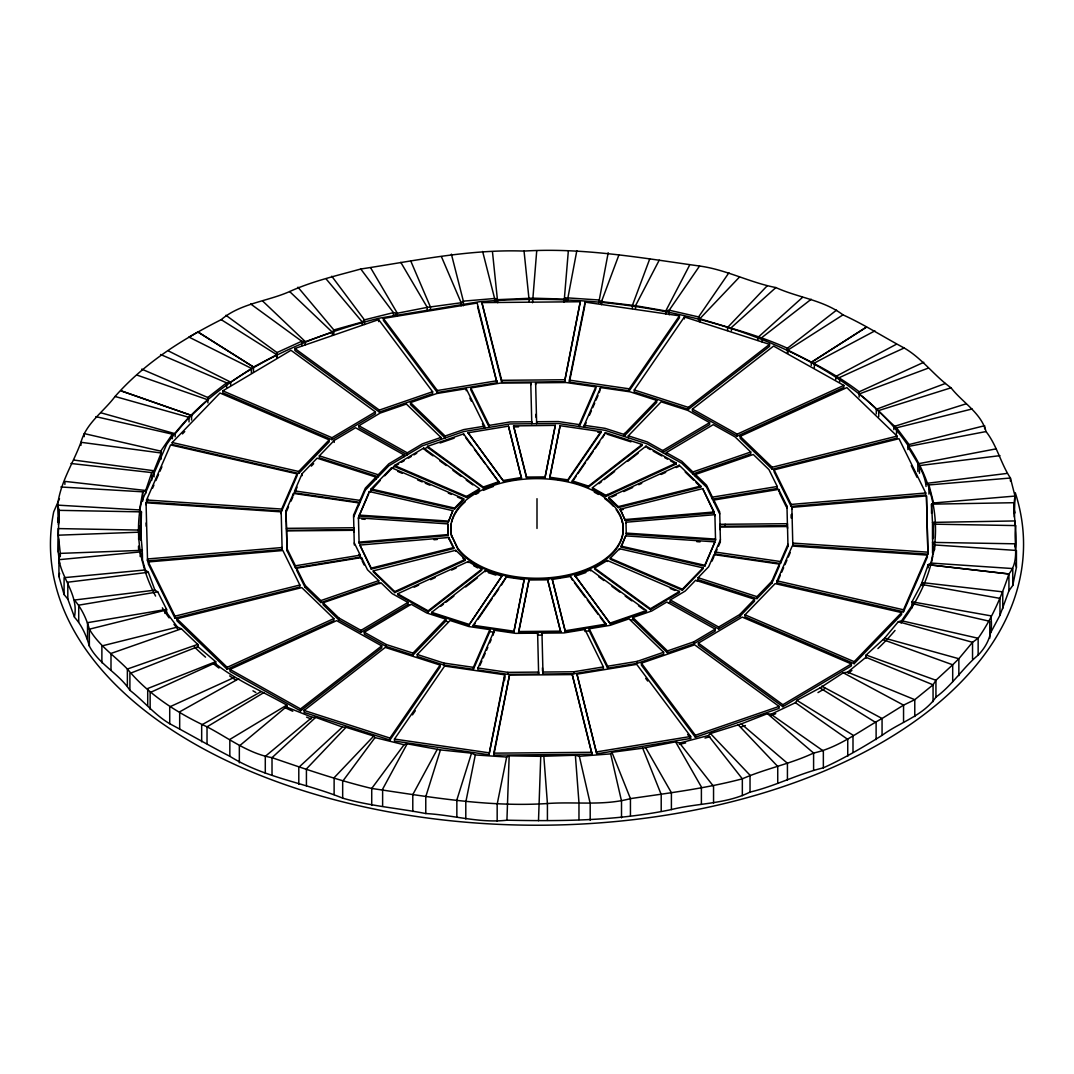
<?xml version="1.0" encoding="UTF-8"?>
<svg xmlns="http://www.w3.org/2000/svg" width="1074" height="1074" viewBox="0 0 1074 1074"><rect width="100%" height="100%" fill="white"/><g stroke="black" fill="none" stroke-linecap="round" stroke-linejoin="round"><path stroke-width="1.5" d="M142.453 559.541C142.775 543.578 138.439 527.858 141.446 511.868L139.553 509.962L57.66 505.129L58.412 524.609M506.928 820.2C562.078 821.315 617.241 820.898 671.398 809.568C697.482 802.976 725.514 804.359 750.028 792.088C775.2 786.181 798.344 773.79 823.355 767.843L823.355 750.981L771.051 714.277L767.44 713.673L741.288 723.903L710.464 733.542L708.343 735.529L679.573 743.06L675.586 741.852L642.695 748.202L611.925 752.297L610.663 753.881L579.342 756.284L575.369 755.25L540.746 756.324L509.17 755.827L506.928 820.2C479.622 823.409 452.892 814.965 425.774 813.542C398.038 808.158 369.845 806.05 342.673 798.157C305.566 782.946 264.083 777.751 229.836 756.297C209.524 745.812 189.897 734.455 169.719 723.728C154.401 714.64 143.876 701.08 129.9 690.314C118.905 673.438 98.848 664.43 89.357 646.065C86.43 635.66 81.758 625.149 74.401 617.134C78.899 595.614 62.305 579.611 58.949 559.688L60.305 553.379L58.278 535.188L59.164 510.351L57.66 505.129C60.211 482.441 73.139 463.458 80.953 442.287C86.269 422.955 103.628 411.785 115.052 396.481C144.493 363.079 181.6 339.693 221.204 319.649C240.361 303.351 267.211 301.472 289.644 291.551C312.279 281.213 336.82 275.669 360.77 269.01C414.98 260.781 468.895 249.101 524.045 251.074C583.142 247.45 641.285 257.894 699.563 266.03C726.037 269.601 749.8 282.569 775.884 287.563C797.848 297.605 823.355 300.022 842.996 314.857C864.208 324.496 883.701 337.088 904.174 347.989C922.298 358.447 934.125 375.766 951.04 387.808C962.331 402.361 981.18 412.913 986.039 431.56C997.075 445.589 1000.834 463.646 1010.406 478.024L1015.011 496.067L1014.286 516.916M540.746 756.324L538.504 820.697M984.643 428.781L984.643 425.707L909.074 444.555L896.548 427.814C883.848 417.142 872.612 404.227 859.133 393.997L859.24 391.782C837.264 374.853 812.629 362.556 787.819 350.124L787.443 348.258C759.224 335.357 729.474 328.013 699.859 318.709L698.583 316.937L669.209 310.211L665.773 310.95L635.526 305.701L601.494 301.606L598.701 299.968L567.327 297.86L564.078 299.082L532.529 298.156L497.732 299.659L494.617 298.505L463.364 301.15L461.149 302.761L427.251 307.365L397.326 313.232L393.433 312.628L364.435 319.864L362.287 321.999L333.853 329.96L332.336 332.188L332.336 335.263M1015.427 549.082C1018.071 531.348 1011.896 513.627 1015.011 496.067L933.561 502.981L931.534 504.162L931.534 513.359M58.533 538.812L58.278 552.049L59.567 563.635M140.801 540.329L141.446 511.868L59.164 510.351L59.164 522.622M536.731 250.685L532.529 302.747M568.28 251.611L564.078 302.143M565.38 301.217L565.662 297.941M771.051 714.277L795.445 702.691L796.908 700.369L820.026 687.951L843.265 672.78L847.654 672.163L865.953 657.288L866.141 655.046L884.64 638.144L898.32 621.712L901.623 620.745L978.146 638.265C991.772 618.785 1001.398 596.755 1008.929 573.959C1020.381 560.145 1013.144 541.645 1015.776 525.589L933.494 524.152L932.487 522.394L931.534 504.162L1013.816 502.713L1013.816 513.453M823.355 767.843C843.788 758.566 863.04 747.236 882.063 735.368C899.676 722.292 923.143 715.888 935.937 697.12C952.262 685.36 962.935 667.706 978.146 655.127C988.738 644.252 993.45 630.868 990.671 615.805L912.001 601.802L912.001 607.938M57.66 521.991L58.533 517.05M139.553 509.962L142.761 491.811L145.702 490.482L151.743 472.587L154.038 470.761L161.154 453L160.738 451.12L172.377 434.164L175.156 433.721L189.024 417.343L191.951 415.651L121.094 390.855L191.561 415.437L207.886 399.823L207.779 397.501L226.627 382.854L230.695 382.143L253.612 367.093L197.911 331.96L189.024 337.088M239.341 762.822L239.341 745.96L286.234 706.907L312.198 717.298L315.675 717.378L342.458 727.058L346.043 727.286L373.739 736.066L375.014 737.583L404.066 744.752L407.167 743.812L440.447 749.907L471.526 753.156L475.299 754.941L465.794 802.144L465.794 819.006M576.832 250.658L567.327 300.935M488.979 754.794L504.686 674.794L444.623 666.068L394.48 739.073L394.48 741.06L488.979 754.794L504.686 676.781M513.815 632.183L524.193 579.651L506.284 577.047L473.164 625.283L473.164 626.276L513.815 632.183L524.193 579.651M544.934 477.903L555.312 425.371L513.56 425.908L526.596 478.064L544.934 477.903L555.312 425.371M564.575 381.74L580.282 301.74L481.877 302.613L501.679 382.29L564.575 381.74L580.282 301.74M493.798 753.156L509.506 675.143L572.241 674.593L592.043 754.284L493.798 755.143L493.798 753.156L592.043 752.297M493.798 755.143L509.506 675.143M518.661 631.525L529.026 579.987L547.673 579.826L560.749 632.143L518.661 632.505L518.661 631.525L560.749 631.15M549.754 477.232L560.131 425.693L600.89 431.614L600.89 432.607L567.77 480.843L549.754 478.225L549.754 477.232L567.77 479.85L600.89 431.614M518.661 632.505L529.026 579.987M549.754 478.225L560.131 425.693M569.408 380.129L585.115 302.116L679.426 315.823L679.426 317.81L629.27 390.815L569.408 382.116L569.408 380.129L629.27 388.828L679.426 315.823M569.408 382.116L584.793 305.728M509.17 755.827L506.673 757.036L497.168 804.251L497.168 821.113M608.206 252.752L598.701 303.029M601.319 303.808L601.977 300.559M989.785 638.171L989.785 621.309L913.262 603.789L912.001 601.802L921.304 584.377L928.191 564.682L931.024 563.071L934.662 544.961L932.541 542.383L933.494 524.152L933.494 537.953M990.671 632.667L999.975 615.241L1008.929 590.821L1012.782 585.424L1016.434 567.314L1016.434 550.452L934.662 544.961L934.662 549.566M74.401 616.906L67.81 599.064L64.091 594.54L58.949 576.55L59.62 573.395M286.234 706.907L286.771 705.108C262.539 691.28 236.602 680.768 214.773 663.114L150.145 692.542L150.145 709.404M440.447 749.907L425.774 796.68L425.774 813.542M471.526 753.156L456.853 799.929L456.853 816.79M618.839 255.142L601.494 301.606L601.494 304.667M649.716 258.982L632.385 305.446L632.385 308.507M59.473 498.645L53.7 511.882A486.549 280.905 0 0 0 553.808 825.06A486.549 280.905 0 0 0 1015.266 492.697M146.561 499.987L170.578 444.918L297.028 473.862L297.028 475.849L281.683 511.036L146.561 501.974L146.561 499.987L281.683 509.049L297.028 473.862M146.561 501.974L147.903 498.913M152.562 488.2L153.904 485.139M155.905 480.548L158.576 474.439M159.905 471.379L161.905 466.787M286.02 510.606L286.49 528.341L353.896 527.75L353.896 529.737L286.49 530.328L286.02 510.606L293.524 493.409L358.891 502.914L358.891 504.887M375.981 477.111L365.335 488.146L359.991 500.403L359.991 502.39L294.612 492.885L294.612 490.899L302.13 473.674L317.099 458.168L375.981 477.111L375.981 479.098M286.651 511.157L288.517 506.861M291.027 501.128L292.893 496.819M295.243 491.449L297.122 487.14M358.891 502.914L353.561 515.144L354.299 544.961M353.561 517.131L365.335 490.133L388.801 465.821L422.364 445.844L463.753 431.56L510.123 423.948L558.319 423.532L605.078 430.325L647.192 443.871L681.789 463.256L706.531 487.14L719.701 513.922M359.025 516.084L369.295 491.556L452.825 510.687L448.288 522.071L359.025 516.084L358.434 517.453L359.105 543.108L448.019 535.55L447.737 523.884L358.474 517.896L358.474 518.89M359.669 514.607L368.651 494.027M448.288 522.071L452.825 510.687M473.379 669.33L473.379 667.343L489.838 629.606L468.922 626.558L450.087 620.504L417.262 654.496L417.262 656.482L443.857 665.048L473.379 669.33L489.838 631.593L489.838 629.606M595.802 386.855L595.802 388.842L579.342 426.579L579.342 424.606L595.802 386.855L566.173 382.545L535.631 382.814L535.631 384.801M477.943 668.015L494.402 630.263L515.681 633.365L537.618 633.163L538.638 674.069L507.827 674.338L477.943 670.001L477.943 668.015L507.827 672.351L538.638 672.082L538.638 674.069M586.149 422.753L584.175 427.291L584.175 425.304L600.635 387.566L630.143 391.849L656.711 400.401L656.711 402.388L623.913 436.38L623.913 434.406L656.711 400.401M479.917 665.464L481.89 660.94M483.206 657.919L485.179 653.381M486.495 650.374L487.811 647.354M489.798 642.816L491.113 639.795M493.087 635.271L494.402 630.263M589.451 415.208L591.425 410.684M592.741 407.664L594.714 403.126M596.03 400.105L598.003 395.581M599.319 392.56L600.635 387.566M621.202 546.142L625.686 535.872L714.948 541.86L704.732 566.267L621.202 547.136L621.202 546.142L704.732 565.273L704.732 566.267M621.202 547.136L625.686 535.872M704.732 565.273L714.948 541.86M780.462 563.514L780.462 561.527L787.98 544.29L787.98 546.277L780.462 563.514L715.083 554.009L715.083 552.036L720.439 539.766M711.981 561.138L713.968 556.574M714.559 555.245L717.096 549.418M718.439 546.344L720.439 541.752M698.1 579.692L756.982 598.634L756.982 596.661L771.87 581.222L779.348 564.092L713.968 554.6L708.665 566.75L698.1 577.705L698.1 579.692L696.932 580.9M756.982 598.634L771.87 583.209L779.348 566.079L779.348 564.092M777.052 580.846L792.223 546.048L927.345 555.11L927.345 557.097L903.503 611.777L777.052 582.833L777.052 580.846L903.503 609.79L903.503 611.777M777.052 582.833L780.355 575.261M781.671 572.241L783.658 567.703M784.973 564.669L786.947 560.131M788.276 557.111L790.249 552.573M903.503 609.79L927.345 555.11M659.221 260.177L635.526 305.701L635.526 308.762M689.468 265.426L665.773 310.95L665.773 314.011M407.167 743.812L382.626 789.175L382.626 806.037M437.319 749.236L412.792 794.612L412.792 811.474M909.074 444.555L907.906 446.516L907.906 449.59M214.773 663.114L215.686 661.705L197.871 646.642L197.764 644.387L181.385 628.8L177.452 627.082L164.926 610.341L89.357 629.189L89.357 646.065M699.563 266.03L669.209 310.211L669.209 314.816M389.956 740.053L389.956 738.066L440.098 665.061L385.271 647.421L304.103 710.451L304.103 712.424L389.956 740.053L440.098 667.048L440.098 665.061M468.801 625.296L501.92 576.067L485.287 570.724L431.681 612.355L431.681 613.348L468.801 625.296L501.92 576.067M634.251 389.956L684.393 316.951L769.548 344.351L769.548 346.338L688.38 409.355L634.251 391.943L634.251 389.956L688.38 407.382L769.548 344.351M572.281 480.883L605.414 432.647L642.118 444.461L642.118 445.455L588.498 487.086L572.281 481.877L572.281 480.883L588.498 486.106L642.118 444.461M412.456 714.881L415.302 710.746M473.164 626.276L475.057 623.511M477.89 619.376L492.093 598.715M493.986 595.949L498.712 589.062M501.558 584.927L506.284 577.047M572.281 481.877L576.067 476.359M577.96 473.607L585.531 462.585M587.424 459.82L593.103 451.563M594.996 448.798L599.735 441.911M602.568 437.776L605.414 432.647M728.924 272.756L698.583 316.937L698.583 320.012M901.623 620.745L913.262 603.789M375.014 737.583L342.673 781.295L342.673 798.157M404.066 744.752L371.725 788.464L371.725 805.325M739.476 277.052L699.859 318.709L699.859 321.784M346.043 727.286L306.426 768.944L306.426 785.806M767.158 285.832L727.554 327.489L727.554 330.55M373.739 736.066L334.121 777.724L334.121 794.585M172.229 442.528L220.009 393.017L329.181 439.884L329.181 441.87L298.679 473.459L172.229 444.515L172.229 442.528L298.679 471.473L329.181 439.884M182.473 433.909L184.741 431.547M403.905 454.852L388.801 463.834L378.236 474.775L378.236 476.762L319.354 457.819L319.354 455.832L334.229 440.421L355.521 427.747L403.905 454.852L403.905 456.826M311.339 466.116L313.648 463.726M371.08 488.952L391.54 467.754L463.659 498.712L463.659 499.705L454.611 509.063L371.08 489.945L371.08 488.952L454.611 508.069L463.659 498.712M380.169 480.521L369.295 492.55L369.295 491.556M384.72 475.809L392.735 467.512L398.615 464.008M412.98 655.1L412.98 653.113L445.791 619.121L426.808 613.012L411.221 604.286L364.287 632.224L364.287 634.197L386.251 646.508L412.98 655.1L445.791 621.108L445.791 619.121M628.33 437.803L628.33 435.829L661.154 401.824L687.749 410.389L709.619 422.632L709.619 424.619L662.685 452.557L662.685 450.57L709.619 422.632M610.26 558.265L619.47 548.72L703.014 567.851L703.014 568.844L682.366 590.217L610.26 559.259L610.26 558.265L682.366 589.223L682.366 590.217M682.366 589.223L703.014 567.851M670.283 601.923L718.667 629.028L718.667 627.041L739.771 614.489L754.512 599.211L695.63 580.269L685.199 591.062L670.283 599.95L670.283 601.923L668.417 603.038M718.667 629.028L739.771 616.476L754.512 601.198L754.512 599.211M745.007 614.825L775.119 583.625L901.583 612.583L901.583 614.556L854.179 663.665L745.007 616.812L745.007 614.825L854.179 661.678L854.179 663.665M854.179 661.678L901.583 612.583M315.675 717.378L272.017 757.667L272.017 774.542M342.458 727.058L298.8 767.346L298.8 784.208M775.884 287.563L731.381 327.543L731.381 330.617M802.466 297.417L757.949 337.411L757.949 340.471M312.198 717.298L265.291 756.351L265.291 773.213M394.091 315.743L397.326 313.232L370.892 268.218M811.219 299.23L762.097 337.37L762.097 341.975M300.559 710.907L300.559 708.921L381.726 645.89L336.659 620.651L230.011 669.411L230.011 671.384L300.559 710.907L381.726 647.877L381.726 645.89M428.137 611.831L428.137 610.837L481.743 569.193L468.116 561.568L397.662 593.774L397.662 594.768L428.137 611.831L481.743 570.187L481.743 569.193M692.435 409.1L773.602 346.07L843.842 385.405L843.842 387.392L737.18 436.138L692.435 411.087L692.435 409.1L737.18 434.164L843.842 385.405M592.405 487.771L646.024 446.14L676.19 463.028L676.19 464.022L605.964 496.363L592.405 488.764L592.405 487.771L605.964 495.369L676.19 463.028M440.823 606.246L443.441 604.206M446.059 602.178L453.913 596.083M465.673 586.954L477.447 577.812M598.943 483.689L601.561 481.662M604.179 479.622L614.637 471.499M627.713 461.35L638.171 453.228M836.565 310.118L787.443 348.258L787.443 352.849M842.996 314.857L787.819 350.124L787.819 353.198M811.273 365.415L811.273 362.354L866.517 327.114M811.273 362.354L866.436 327.073M263.962 692.502L207.027 726.829C177.022 712.881 148.413 694.422 127.376 669.035C114.502 655.784 98.795 645.487 89.357 629.189C86.457 618.691 81.584 608.287 74.401 600.044L154.911 590.136L157.757 591.868L166.591 609.374L166.591 613.979M222.842 390.855L290.973 350.299L375.403 411.879L375.403 413.866L332.014 439.696L222.842 392.829L222.842 390.855L332.014 437.709L375.403 411.879M440.958 437.44L422.364 443.857L407.288 452.839L407.288 454.826L358.891 427.721L358.891 425.734L380.156 413.087L406.375 404.039L440.958 437.44L440.958 439.427M394.44 465.498L423.706 448.086L479.487 488.764L479.487 489.757L466.559 497.45L394.44 466.492L394.44 465.498L466.559 496.457L479.487 488.764M401.408 462.344L404.2 460.692M408.375 458.195L411.167 456.544M413.946 454.879L416.739 453.228M360.998 632.358L360.998 630.371L407.932 602.433L392.211 593.64L380.975 582.779L323.113 602.756L323.113 604.729L338.901 619.993L360.998 632.358L407.932 604.42L407.932 602.433M666.296 452.597L713.23 424.66L735.099 436.903L750.726 451.993L750.726 453.98L692.864 473.956L692.864 471.969L681.789 461.27L666.296 452.597L666.296 454.571M594.62 568.065L607.347 560.494L679.453 591.452L679.453 592.445L650.401 609.737L594.62 569.059L594.62 568.065L650.401 608.743L650.401 609.737M650.401 608.743L679.453 591.452M632.895 617.51L667.478 650.925L693.844 641.822L715.217 629.096L666.833 602.004L651.636 611.039L632.895 617.51L632.895 619.497L667.478 652.898L693.844 643.809L715.217 631.082L715.217 629.096M698.395 643.138L742.188 617.08L851.36 663.933L851.36 665.92L782.839 706.705L698.395 645.125L698.395 643.138L782.839 704.719L782.839 706.705M782.839 704.719L851.36 663.933M238.764 678.741L179.68 711.834L179.68 728.696M260.754 691.831L201.67 724.923L201.67 741.798M874.894 330.886L814.347 363.079L814.347 367.684M896.307 344.298L835.76 376.491L835.76 379.565M197.911 331.96L253.491 367.026L276.797 354.715L276.971 352.567L225.916 315.286M904.174 347.989L839.64 377.484L839.64 382.089M227.191 669.317L227.191 667.33L333.839 618.584L301.781 587.612L176.901 618.772L176.901 620.745L227.191 669.317L333.839 620.571L333.839 618.584M394.749 592.606L394.749 591.613L465.203 559.406L455.779 550.291L373.282 570.871L373.282 571.865L394.749 592.606L465.203 560.4L465.203 559.406M740.187 436.353L846.849 387.607L897.072 436.111L897.072 438.085L772.193 469.244L740.187 438.34L740.187 436.353L772.193 467.257L772.193 469.244M608.743 497.437L679.198 465.23L700.772 486.066L700.772 487.059L618.275 507.626L608.743 498.43L608.743 497.437L618.275 506.646L618.275 507.626M414.148 587.223L418.645 585.169M430.647 579.692L435.145 577.637M451.63 570.093L456.128 568.039M611.75 497.061L616.248 495.007M623.739 491.583L632.734 487.462M638.735 484.723L641.728 483.354M661.208 474.453L665.705 472.385M676.204 467.593L679.198 466.223L679.198 465.23M923.788 362.287L859.24 391.782L859.133 397.058M234.347 677.426L169.719 706.867L169.719 723.728M197.871 646.642L129.9 673.452L129.9 690.314M859.133 393.997L928.218 368.154M945.402 383.458L876.303 409.301L876.303 413.906M181.385 628.8L110.998 653.448L110.998 670.31M294.907 348.513L378.639 319.622L432.607 391.715L432.607 393.702L379.35 412.08L294.907 350.5L294.907 348.513L379.35 410.093L379.35 412.08M379.35 410.093L432.607 391.715M410.51 402.602L445.106 436.017L445.106 438.004L410.51 404.589L410.51 402.602L436.782 393.54L466.21 388.707L484.642 426.15L484.642 428.137L482.427 423.639M445.106 436.017L463.753 429.573L484.642 426.15M427.519 446.341L463.592 433.896L499.235 482.508L483.3 488.012L427.519 447.334L427.519 446.341L483.3 487.019L483.3 488.012M427.519 447.334L423.706 449.08L423.706 448.086M440.058 443.012L454.181 438.138M483.3 487.019L499.235 481.528M692.864 471.969L750.726 451.993M378.719 580.604L367.469 569.744L361.482 557.567L296.639 568.213L305.056 585.317L320.858 600.581L378.719 580.604L378.719 582.591L379.847 583.679M296.639 568.213L296.639 570.2L305.056 587.303L320.858 602.568L378.719 582.591M695.455 474.466L753.317 454.503L768.944 469.593L777.267 486.495L777.267 488.482L712.424 499.128L712.424 497.141L706.531 485.166L695.455 474.466L695.455 476.453M574.818 575.355L590.66 569.878L646.441 610.556L646.441 611.549L610.462 623.967L574.818 575.355L610.462 623.967M574.818 576.349L585.907 572.523M610.462 622.974L646.441 610.556M630.948 620.168L632.895 619.497M589.21 628.773L607.642 666.216L637.218 661.369L663.611 652.254L663.611 654.241L637.218 663.343L607.642 668.203L589.21 630.76L589.21 628.773L610.247 625.323L629.028 618.852L663.611 652.254M641.406 663.182L694.636 644.816L779.08 706.397L779.08 708.384L695.375 737.261L641.406 665.168L641.406 663.182L695.375 735.287L695.375 737.261M695.375 735.287L779.08 706.397M951.04 387.808L878.733 410.537L878.733 416.672M966.144 403.824L893.85 426.553L893.85 429.627M972.118 408.966L896.548 427.814L896.548 433.95M174.981 618.154L174.981 616.167L299.861 585.021L282.865 550.519L148.279 561.944L148.279 563.931L174.981 618.154L299.861 587.008L299.861 585.021M772.193 467.257L897.072 436.111M371.242 569.113L371.242 568.119L453.725 547.539L448.784 537.497L359.884 545.055L371.242 569.113L453.725 548.532L453.725 547.539M618.275 506.646L700.772 486.066M774.126 469.848L898.992 438.689L925.734 492.993L925.734 494.98L791.149 506.404L774.126 471.835L774.126 469.848L791.149 504.431L791.149 506.404M620.208 509.21L702.691 488.63L714.183 511.976L714.183 512.969L625.283 520.514L620.208 509.21L625.283 520.514M620.208 510.204L623.43 509.398M177.452 627.082L101.882 645.944L101.882 662.806M986.039 431.56L907.906 446.516C914.847 459.31 924.741 471.54 926.07 486.482M995.974 448.878L917.84 463.834L917.84 471.499M157.757 591.868L78.724 605.159L78.724 622.021M383.405 318.428L477.178 303.043L496.98 382.733L437.36 392.507L383.405 320.414L383.405 318.428L437.36 390.533L437.36 392.507M437.36 390.533L496.98 380.746M470.842 387.956L500.216 383.123L530.771 382.868L531.791 423.76L531.791 421.773L510.123 421.961L489.274 425.385L470.842 387.956L470.842 389.943L489.274 427.371L489.274 425.385M468.049 432.782L508.472 426.15L521.561 478.467L503.693 481.407L468.049 432.782L503.693 481.407M503.693 480.414L521.561 477.474M712.424 497.141L777.267 486.495M286.557 530.892L287.026 548.68L295.444 565.797L360.287 555.151L360.287 557.138L295.444 567.784L287.026 550.667L286.557 530.892L353.964 530.301L353.964 532.288M713.848 502.028L713.848 500.041L778.69 489.395L786.974 506.216L787.443 525.683L720.036 526.273M552.291 579.436L570.455 576.456L606.098 624.088L606.098 625.081L565.38 631.754L552.291 579.436L565.38 631.754M565.38 630.76L606.098 624.088M541.981 633.123L543.001 674.029L573.784 673.76L603.387 668.901L603.387 666.914L584.954 629.485L563.877 632.935L541.981 633.123L541.981 635.11L537.618 635.15L537.618 633.163M589.21 630.76L584.954 631.458L584.954 629.485M543.001 674.029L543.001 672.042L573.784 671.774L603.387 666.914M576.966 674.163L636.694 664.363L690.649 736.469L690.649 738.442L596.768 753.854L576.966 674.163L596.768 753.854M596.768 751.867L690.649 736.469M999.961 455.644L919.465 465.592L919.465 473.258M1006.566 473.486L926.07 483.421L928.97 484.938L1010.406 478.024L1010.406 481.085M154.911 590.136L148.333 572.294L67.81 582.202L67.81 599.064M148.333 572.294L145.312 569.945L64.091 577.678L64.091 594.54M791.149 504.431L925.734 492.993M448.019 534.57L359.105 542.115L359.105 543.108M625.283 519.534L714.183 511.976M147.541 560.937L282.126 549.512L282.126 547.525L147.541 558.963L147.541 560.937L146.064 502.78L281.187 511.855L282.126 549.512M791.874 507.344L926.459 495.906L927.936 554.144L792.813 545.068L791.874 507.344L791.874 509.318M625.981 522.232L714.895 514.674L715.539 540.074L626.276 534.087L625.981 522.232L625.981 523.226M433.977 539.752L437.266 539.47M58.278 535.188L140.439 532.14M513.56 426.902L518.567 426.834M481.877 302.613L501.679 380.303L564.575 379.753M513.56 425.908L526.596 477.071L544.934 476.91M720.104 527.119L787.511 526.529L787.98 546.277M60.869 486.992L142.761 491.811L142.761 501.008M927.936 552.157L792.813 543.095L792.813 545.068M359.025 515.09L448.288 521.078M361.777 519.104L365.079 519.333M696.758 541.632L700.073 541.86M931.024 563.071L1012.782 568.562L1012.782 585.424M475.299 754.941L506.673 757.036M70.938 463.485L151.743 472.587L151.743 480.253M928.191 567.743L928.191 564.682L1008.929 573.959L1008.929 590.821M928.218 564.696L1008.929 573.959M73.838 460.061L154.038 470.761L154.038 476.896M579.342 424.606L558.319 421.545L536.651 421.733L536.651 423.72L535.631 382.814M584.175 425.304L605.078 428.338L623.913 434.406M597.627 432.137L600.89 432.607M294.612 490.899L359.991 500.403M715.083 552.036L780.462 561.527M473.164 625.283L513.815 631.19M489.838 631.593L494.402 632.25M417.262 654.496L443.857 663.061L473.379 667.343M394.48 739.073L488.979 752.807M921.304 584.377L999.975 598.366L999.975 615.241M95.855 416.645L172.377 434.164L172.377 438.769M898.32 621.712L972.534 642.292L978.146 638.265L978.146 655.127M884.64 638.144L958.854 658.724L972.534 642.292L972.534 659.154M115.052 396.481L189.024 417.343L189.024 421.934M101.184 412.872L175.156 433.721L175.156 436.796M628.33 435.829L647.192 441.884L662.685 450.57M606.998 434.151L630.948 441.857M319.354 455.832L378.236 474.775M698.1 577.705L756.982 596.661M488.321 572.684L495.879 575.114M431.681 612.355L468.801 624.303M445.791 621.108L447.871 621.779M364.287 632.224L386.251 644.521L412.98 653.113M304.103 710.451L389.956 738.066M137.418 375.242L207.886 399.823L207.886 402.884M882.895 639.58L952.692 664.793L958.854 658.724L958.854 675.6M865.953 657.288L933.064 684.809L933.064 701.671M847.654 672.163L914.779 699.684L933.064 684.809L935.937 680.258L952.692 664.793L952.692 681.654M160.563 354.501L226.627 382.854L226.627 387.459M397.675 471.379L402.28 473.352M417.625 479.944L422.23 481.917M425.291 483.233L429.895 485.206M448.314 493.114L451.375 494.429M457.524 497.061L463.659 499.705M670.257 588.485L674.848 590.458M141.714 369.134L207.779 397.501M189.239 337.223L251.397 368.369L251.397 372.973M168.524 350.983L230.695 382.143L230.695 385.217M843.265 672.78L903.556 705.135L914.779 699.684L914.779 716.546M821.758 686.138L882.063 718.493L903.556 705.135L903.556 722.01M647.461 447.939L650.334 449.55M653.207 451.147L661.826 455.98M664.699 457.591L667.572 459.202M670.444 460.813L676.19 464.022M670.283 599.95L718.667 627.041M358.891 425.734L407.288 452.839M473.567 565.609L477.662 567.904M397.662 593.774L428.137 610.837M407.932 604.42L409.516 605.306M323.113 602.756L338.901 618.006L360.998 630.371M230.011 669.411L300.559 708.921M820.026 687.951L876.115 722.735L876.115 739.597M796.908 700.369L852.998 735.153L852.998 752.028M221.204 319.649L276.797 354.715L276.797 357.776M795.445 702.691L847.748 739.382L847.748 756.257M250.685 303.982L301.754 341.25L305.325 341.653L332.336 332.188L289.644 291.551M425.036 450.046L432.997 455.859M439.642 460.706L446.287 465.539M452.919 470.385L460.894 476.198M466.21 480.065L472.842 484.911M598.621 576.684L603.937 580.564M611.912 586.377L619.873 592.177M625.189 596.057L631.834 600.903M638.466 605.736L643.782 609.616M767.44 713.673L813.595 753.035L813.595 769.897M741.288 723.903L787.43 763.265L787.43 780.127M262.633 301.015L305.325 341.653L305.325 344.714M685.199 472.01L693.576 480.105M695.979 482.427L700.772 487.059M462.854 558.118L465.203 560.4M373.282 570.871L394.749 591.613M176.901 618.772L227.191 667.33M738.16 724.775L777.737 766.46L777.737 783.322M710.464 733.542L750.028 775.227L750.028 792.088M326.362 279.227L362.287 321.999L362.287 325.06M297.941 287.188L333.853 329.96L333.853 334.551M708.343 735.529L742.335 778.825L742.335 795.686M679.573 743.06L713.552 786.356L713.552 803.218M360.77 269.01L393.433 312.628L393.433 315.702M465.566 437.534L471.513 445.468M474.48 449.442L485.367 463.995M487.354 466.64L499.235 482.508M572.429 580.094L570.455 576.456M574.415 582.739L585.303 597.292M587.29 599.936L598.178 614.489M600.165 617.134L606.098 625.081M645.689 678.365L647.689 681.037M687.655 734.441L690.649 738.442M331.772 276.233L364.435 319.864L364.435 324.469M400.803 262.365L427.251 307.365L427.251 310.44M675.586 741.852L701.389 786.987L701.389 803.849M645.595 747.571L671.398 792.706L671.398 809.568M911.276 465.633L917.062 477.366M779.388 492.778L786.289 506.807M713.848 500.041L719.701 511.936L720.399 540.168M714.183 512.969L702.691 488.63M469.902 398.186L471.365 401.179M451.657 535.698L457.819 548.196A86.256 49.807 0 0 0 601.48 561.527A86.256 49.807 0 0 0 561.689 480.722A86.256 49.807 0 0 0 451.657 535.698L457.819 549.19A86.256 49.807 0 0 0 571.22 575.154A86.256 49.807 0 0 0 616.181 509.68M448.784 538.49L453.725 548.532M359.884 545.055L371.242 568.119M354.299 542.974L360.287 555.151M358.958 554.439L360.891 558.346M362.153 560.91L364.14 564.964M148.279 561.944L174.981 616.167M441.414 256.619L461.149 302.761L461.149 305.822M410.751 260.982L430.486 307.124L430.486 310.198M642.695 748.202L661.208 794.505L661.208 811.38M611.925 752.297L630.438 798.613L630.438 815.475M145.312 569.945L140.17 551.942L142.453 550.331L60.305 553.379L60.305 556.453M1014.245 509.922L1015.011 512.929M933.561 502.981L928.97 484.938L928.97 494.134M482.642 251.477L494.617 298.505L494.617 301.566M521.145 476.869L508.472 426.15M560.749 632.143L547.673 579.826M592.043 754.284L572.241 674.593M477.581 306.64L496.98 382.733M451.389 254.135L463.364 301.15L463.364 305.754M1015.467 563.326L1016.434 567.314M610.663 753.881L621.51 800.989L621.51 817.851M579.342 756.284L590.19 803.392L590.19 820.254M524.045 251.074L529.267 301.566M492.51 252.229L497.732 302.734M495.758 298.532L496.121 301.807M575.369 755.25L578.967 802.734L578.967 819.596M543.82 756.042L547.418 803.527L547.418 820.388M927.936 554.144L926.459 495.906M536.007 414.282L536.101 417.517M542.451 667.827L542.531 671.075M448.019 535.55L447.737 523.884M146.158 522.957L146.239 526.26M1014.769 524.005L1014.769 520.944L932.487 522.394L932.487 539.255M1014.823 546.881L1014.823 543.806L932.541 542.383L932.541 553.11M1002.767 608.716L1002.767 591.855L922.029 582.564L922.029 585.639M935.937 697.12L935.937 680.258L866.141 655.046L866.141 658.107M882.063 735.368L882.063 718.493C859.791 730.75 838.875 747.585 813.595 753.035C790.665 763.896 765.453 768.662 742.335 778.825C705.712 788.504 667.974 793.149 630.438 798.613C603.413 806.024 575.02 801.472 547.418 803.527C488.24 807.366 430.003 797.002 371.725 788.464C337.88 780.288 304.935 768.971 272.017 757.667C247.826 753.424 228.332 737.838 207.027 726.829L207.027 743.691M791.874 514.285L791.874 517.587M791.149 514.674L791.149 517.977M787.443 525.683L787.443 523.709L720.036 524.3L720.036 529.589M787.511 526.529L787.511 528.502M786.974 506.216L786.974 508.203M778.69 489.395L778.69 491.382M771.87 581.222L771.87 583.209M739.771 614.489L739.771 616.476M737.18 434.164L737.18 436.138M725.151 524.246L725.151 526.233M715.539 540.074L715.539 539.081L626.276 533.093L626.276 534.087M714.895 514.674L714.895 515.668M693.844 641.822L693.844 643.809M688.38 407.382L688.38 409.355M684.393 316.951L684.393 318.938M667.478 650.925L667.478 652.898M646.024 446.14L646.024 447.133M637.218 661.369L637.218 663.343M629.27 388.828L629.27 390.815M625.135 433.104L625.135 435.091M622.343 521.199L622.343 522.192M619.47 548.72L619.47 549.713M607.656 494.362L607.656 495.356M607.642 666.216L607.642 668.203M607.347 560.494L607.347 561.487M605.964 495.369L605.964 496.363M590.66 569.878L590.66 570.871M588.498 486.106L588.498 487.086M585.115 302.116L585.115 304.103M573.784 671.774L573.784 673.76M567.77 479.85L567.77 480.843M549.552 577.718L549.552 578.711M537 498.685L537 528.448M530.771 382.868L530.771 384.841M526.596 477.071L526.596 478.064M507.827 672.351L507.827 674.338M504.686 674.794L504.686 680.084M501.679 380.303L501.679 382.29M485.287 570.724L485.287 571.717M468.116 561.568L468.116 562.561M466.559 496.457L466.559 497.45M466.21 388.707L466.21 390.694M463.592 433.896L463.592 434.889M455.779 550.291L455.779 551.284M454.611 508.069L454.611 509.063M448.784 537.497L448.919 538.759M443.857 663.061L443.857 665.048M397.326 313.232L397.326 316.293M391.54 467.754L391.54 468.747M386.251 644.521L386.251 646.508M378.639 319.622L378.639 321.596M361.482 557.567L361.482 559.554M338.901 618.006L338.901 619.993M334.229 440.421L334.229 442.394M332.014 437.709L332.014 439.696M320.858 600.581L320.858 602.568M305.056 585.317L305.056 587.303M302.13 473.674L302.13 475.661M301.754 345.855L301.754 341.25L276.971 352.567L276.971 357.172M298.679 471.473L298.679 473.459M295.444 565.797L295.444 567.784M293.524 493.409L293.524 495.396M287.026 548.68L287.026 550.667M286.771 708.182L286.771 705.108L229.836 739.436L229.836 756.297M286.49 528.341L286.49 530.328M286.02 517.547L286.02 520.863M281.683 509.049L281.683 511.036M281.187 511.855L281.187 513.842M253.491 367.026L253.491 371.631M215.686 664.766L215.686 661.705L147.715 688.515L147.715 705.376M197.764 647.461L197.764 644.387L127.376 669.035L127.376 685.897M191.561 415.437L191.561 420.028M164.926 613.415L164.926 610.341L166.591 609.374L87.544 622.665L87.544 639.54M161.154 459.135L161.154 453L80.953 442.287L80.953 445.348M160.738 455.712L160.738 451.12L84.215 433.601L84.215 436.662M146.064 502.78L146.064 504.767M145.702 493.543L145.702 490.482L64.896 481.394L64.896 484.455M140.439 539.806L140.439 530.1L58.157 528.583L58.278 552.049M140.17 556.547L140.17 551.942L58.949 559.688L58.949 576.55M138.6 549.485A398.508 230.078 0 0 1 138.506 546.129M138.586 539.403A398.508 230.078 0 0 1 139.754 526.018M451.657 536.691A86.256 49.807 0 0 1 451.308 523.682M451.644 522.259A86.256 49.807 0 0 1 465.19 501.84M475.809 494.335A86.256 49.807 0 0 1 478.789 492.684M483.461 490.388A86.256 49.807 0 0 1 493.49 486.428M594.298 492.201A86.256 49.807 0 0 1 598.406 494.456M604.635 498.524A86.256 49.807 0 0 1 613.267 506.163M932.836 555.996A398.508 230.078 0 0 1 901.046 623.027M895.031 630.465A398.508 230.078 0 0 1 877.914 648.575M851.897 670.444A398.508 230.078 0 0 1 848.111 673.21M825.168 688.353A398.508 230.078 0 0 1 817.972 692.596M775.737 713.66A398.508 230.078 0 0 1 771.333 715.526M745.41 725.541A398.508 230.078 0 0 1 740.671 727.192M709.954 736.71A398.508 230.078 0 0 1 705.014 738.066M685.682 742.899A398.508 230.078 0 0 1 679.332 744.336M311.057 718.962A398.508 230.078 0 0 1 306.573 717.15M292.772 711.243A398.508 230.078 0 0 1 284.798 707.578M255.854 692.488A398.508 230.078 0 0 1 252.954 690.81M236.24 680.379A398.508 230.078 0 0 1 229.661 675.895M218.935 668.055A398.508 230.078 0 0 1 213.458 663.759M205.523 657.154A398.508 230.078 0 0 1 194.354 646.91M177.881 629.163A398.508 230.078 0 0 1 173.975 624.343M169.115 617.886A398.508 230.078 0 0 1 162.349 607.844M155.569 596.07A398.508 230.078 0 0 1 143.137 564.441M142.735 562.924A398.508 230.078 0 0 1 141.164 502.874L166.551 444.623A398.508 230.078 0 0 1 378.934 318.24L478.991 301.807A398.508 230.078 0 0 1 933.158 554.359"/></g></svg>
